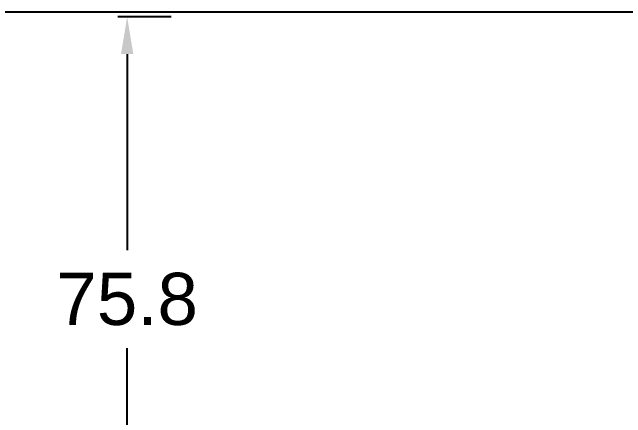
# Model space of a CAD drawing. Header units: millimetres. Extents: x 24023 to 24864, y 1163 to 1757.
# Drawn here: x 24225.6 to 24308, y 1466.4 to 1520.8 of the extents above; entities that cross this region are included whole.
import ezdxf

# ---------------------------------------------------------------- set-up
doc = ezdxf.new("R2010")
doc.units = ezdxf.units.MM
doc.layers.add('벽', color=2, linetype='Continuous')
doc.styles.get("Standard").update_dxf_attribs({"font": 'arial.ttf'})
doc.dimstyles.new('ISO-25', dxfattribs={"dimtxt": 7, "dimasz": 5, "dimexe": 1.252, "dimexo": 0.625, "dimgap": 1, "dimtad": 1, "dimtih": 1, "dimtoh": 1, "dimdec": 1, "dimdsep": 46, "dimtxsty": 'Standard', "dimcen": 0, "dimclrd": 3, "dimclre": 3, "dimclrt": 4, "dimadec": 0, "dimazin": 0, "dimtfac": 1, "dimtdec": 1, "dimtmove": 0, "dimatfit": 3, "dimfxl": 1, "dimarcsym": 0})

# ---------------------------------------------------------------- blocks, each defined once
blk = doc.blocks.new('*D45')
at = {"color": 3, "lineweight": -2, "transparency": 16777216}
for p, q in [((24246.923, 1520.177), (24239.743, 1520.177)), ((24240.995, 1515.177), (24240.995, 1488.848)), ((24240.995, 1449.371), (24240.995, 1475.7)), ((24246.923, 1444.371), (24239.743, 1444.371))]:
    blk.add_line(p, q, dxfattribs=at)
at = {"color": 3, "transparency": 16777216}
for points in [[(24240.162, 1515.177), (24241.829, 1515.177), (24240.995, 1520.177)], [(24240.162, 1449.371), (24241.829, 1449.371), (24240.995, 1444.371)]]:
    blk.add_solid(points, dxfattribs=at)
at = {"layer": 'Defpoints', "color": 0, "transparency": 16777216}
for p in [(24247.548, 1520.177), (24240.995, 1444.371), (24247.548, 1444.371)]:
    blk.add_point(p, dxfattribs=at)
at = {"color": 4, "transparency": 16777216, "insert": (24240.995, 1482.274), "char_height": 7, "attachment_point": 5}
blk.add_mtext('75.8', dxfattribs=at)

msp = doc.modelspace()

# ---------------------------------------------------------------- linework, layer by layer
at = {"layer": '벽'}
msp.add_line((24531.192, 1520.798), (24074.97, 1520.798), dxfattribs=at)

# ---------------------------------------------------------------- dimensions: what is measured, and where the dimension line sits
at = {"color": 6}
dim = msp.add_linear_dim(base=(24240.995, 1444.371), p1=(24247.548, 1520.177), p2=(24247.548, 1444.371), angle=90, dimstyle='ISO-25', override={"dimgap": 3, "dimtad": 0}, dxfattribs=at)
dim.commit()
dim.dimension.update_dxf_attribs({"geometry": '*D45', "text_midpoint": (24240.995, 1482.274)})

doc.saveas('drawing.dxf')
